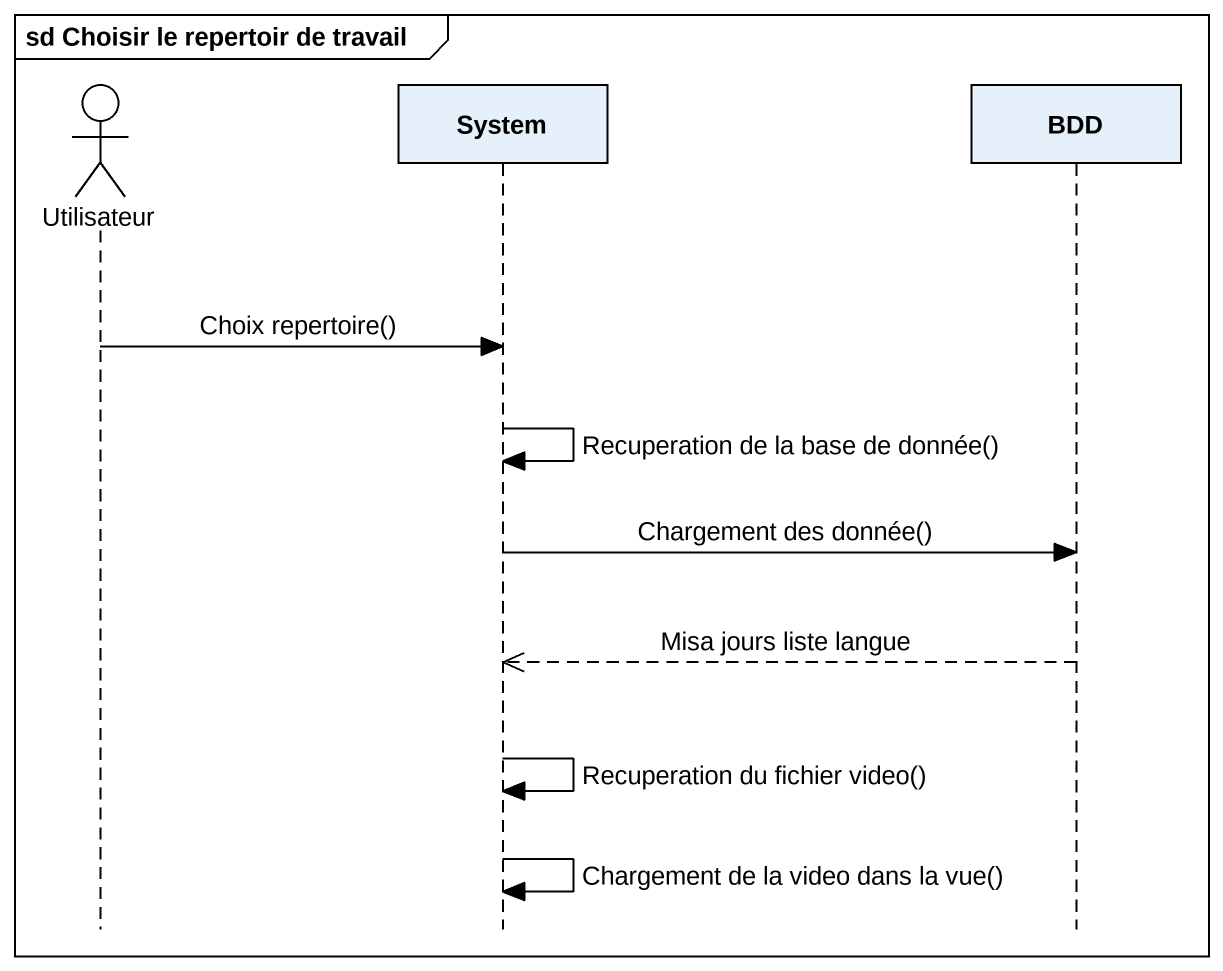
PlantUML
@startuml
mainframe sd Choisir le repertoir de travail
hide footbox
actor Utilisateur
participant System
participant BDD

Utilisateur -> System : Choix repertoire()
System -> System : Recuperation de la base de donnée()
System -> BDD : Chargement des donnée()
BDD -->> System : Misa jours liste langue
System -> System : Recuperation du fichier video()
System -> System : Chargement de la video dans la vue()
@enduml
